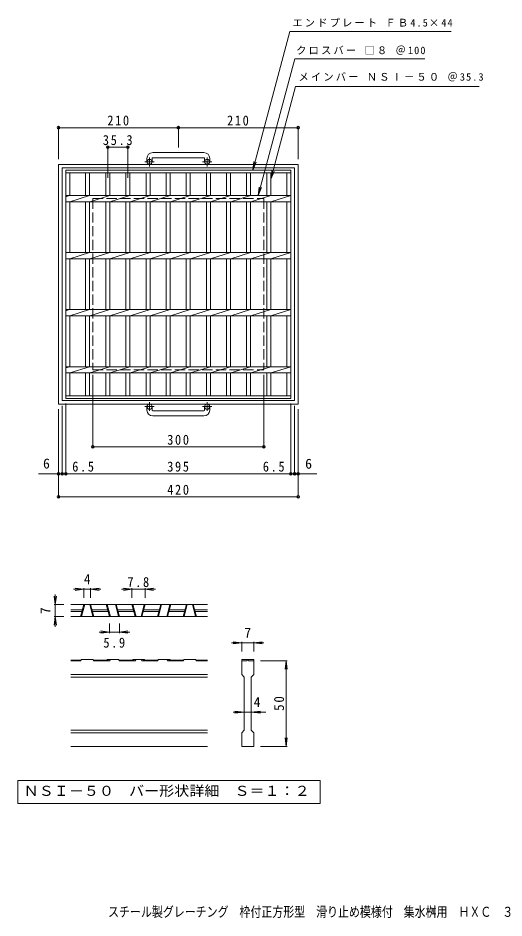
# Model space of a CAD drawing. Units: millimetres, scale not verified, with parts at other scales. Extents: x -679 to 1026, y -820 to 757.
# Drawn here: x -679 to 173, y -820 to 757 of the extents above; entities that cross this region are included whole.
import ezdxf
from ezdxf.enums import TextEntityAlignment as Align

# ---------------------------------------------------------------- set-up
doc = ezdxf.new("R2010")
doc.units = ezdxf.units.MM
doc.header["$LTSCALE"] = 6
doc.header["$PDMODE"] = 32
doc.header["$PDSIZE"] = 4.8
doc.linetypes.add('CHAIN1', pattern=[8, 5, -1, 1, -1])
doc.linetypes.add('DASHED3', pattern=[4, 3, -1])
for name, color, linetype, lineweight in [('A-1_ピット', 2, 'Continuous', 9), ('A-2_蓋', 3, 'Continuous', 9), ('A-4_寸法', 7, 'Continuous', 9), ('D-0_通り芯', 7, 'Continuous', 9), ('D-2_蓋', 3, 'Continuous', 9), ('D-4_寸法', 7, 'Continuous', 9)]:
    doc.layers.add(name, color=color, linetype=linetype, lineweight=lineweight)
doc.layers.add('F-5_F-5ﾚｲﾔ', color=2, linetype='Continuous')
doc.styles.add('ＭＳ ゴシック', font='')
doc.styles.get('ＭＳ ゴシック').set_extended_font_data('MS Gothic')

msp = doc.modelspace()

# ---------------------------------------------------------------- linework, layer by layer
at = {"layer": 'A-1_ピット'}
for p, q in [((-352.887, 520.888), (-442.887, 520.888)), ((-452.887, 510.888), (-452.887, 504.788)), ((-443.887, 510.888), (-443.887, 504.788)), ((-442.887, 511.888), (-352.887, 511.888)), ((-351.887, 510.888), (-351.887, 504.788)), ((-342.887, 510.888), (-342.887, 504.788)), ((-607.887, 500.288), (-607.887, 80.288)), ((-607.887, 500.288), (-187.887, 500.288)), ((-601.887, 494.288), (-601.887, 86.288)), ((-601.887, 494.288), (-193.887, 494.288)), ((-193.887, 494.288), (-193.887, 86.288)), ((-187.887, 500.288), (-187.887, 80.288)), ((-607.887, 80.288), (-187.887, 80.288)), ((-601.887, 86.288), (-193.887, 86.288)), ((-452.887, 69.687), (-452.887, 75.787)), ((-443.887, 69.687), (-443.887, 75.787)), ((-442.887, 68.687), (-352.887, 68.687)), ((-351.887, 69.687), (-351.887, 75.787)), ((-342.887, 69.687), (-342.887, 75.787)), ((-352.887, 59.687), (-442.887, 59.687))]:
    msp.add_line(p, q, dxfattribs=at)
at = {"layer": 'A-1_ピット', "linetype": 'CHAIN1'}
for p, q in [((-440.224, 504.788), (-456.631, 504.788)), ((-448.387, 496.68), (-448.387, 512.278)), ((-339.224, 504.788), (-355.631, 504.788)), ((-347.387, 496.68), (-347.387, 512.278)), ((-448.387, 83.894), (-448.387, 68.297)), ((-347.387, 83.894), (-347.387, 68.297)), ((-440.224, 75.787), (-456.631, 75.787)), ((-339.224, 75.787), (-355.631, 75.787))]:
    msp.add_line(p, q, dxfattribs=at)
at = {"layer": 'A-1_ピット', "linetype": 'DASHED3'}
for p, q in [((-547.887, 440.288), (-547.887, 140.287)), ((-547.887, 440.288), (-247.887, 440.288)), ((-247.887, 440.288), (-247.887, 140.287)), ((-547.887, 140.287), (-247.887, 140.287))]:
    msp.add_line(p, q, dxfattribs=at)
at = {"layer": 'A-1_ピット'}
for centre in [(-448.387, 504.788), (-347.387, 504.788), (-448.387, 75.787), (-347.387, 75.787)]:
    msp.add_circle(centre, 4.5, dxfattribs=at)
for centre, radius, start, end in [((-442.887, 510.888), 10, 90, 180), ((-352.887, 510.888), 10, 0, 90), ((-442.887, 510.888), 1, 90, 180), ((-352.887, 510.888), 1, 0, 90), ((-442.887, 69.687), 10, 180, 270), ((-442.887, 69.687), 1, 180, 270), ((-352.887, 69.687), 10, 270, 0), ((-352.887, 69.687), 1, 270, 0)]:
    msp.add_arc(centre, radius, start, end, dxfattribs=at)
at = {"layer": 'A-2_蓋'}
for p, q in [((-595.388, 90.288), (-595.388, 490.288)), ((-595.388, 490.288), (-200.387, 490.288)), ((-200.387, 490.288), (-200.387, 90.288)), ((-595.388, 485.788), (-200.387, 485.788)), ((-588.387, 445.788), (-588.387, 485.788)), ((-560.487, 485.788), (-560.487, 445.788)), ((-553.487, 485.788), (-553.487, 445.788)), ((-525.187, 485.788), (-525.187, 445.788)), ((-518.187, 485.788), (-518.187, 445.788)), ((-489.887, 485.788), (-489.887, 445.788)), ((-482.887, 485.788), (-482.887, 445.788)), ((-454.587, 485.788), (-454.587, 445.788)), ((-447.587, 485.788), (-447.587, 445.788)), ((-419.287, 485.788), (-419.287, 445.788)), ((-412.287, 485.788), (-412.287, 445.788)), ((-383.987, 485.788), (-383.987, 445.788)), ((-376.987, 485.788), (-376.987, 445.788)), ((-348.687, 485.788), (-348.687, 445.788)), ((-341.687, 485.788), (-341.687, 445.788)), ((-313.387, 485.788), (-313.387, 445.788)), ((-306.387, 485.788), (-306.387, 445.788)), ((-278.087, 485.788), (-278.087, 445.788)), ((-271.087, 485.788), (-271.087, 445.788)), ((-242.787, 485.788), (-242.787, 445.788)), ((-235.787, 485.788), (-235.787, 445.788)), ((-207.387, 485.788), (-207.387, 445.788)), ((-595.388, 443.708), (-588.787, 445.788)), ((-595.388, 445.788), (-200.387, 445.788)), ((-588.387, 434.789), (-553.487, 445.788)), ((-553.087, 434.789), (-518.187, 445.788)), ((-517.787, 434.789), (-482.887, 445.788)), ((-482.487, 434.789), (-447.587, 445.788)), ((-447.187, 434.789), (-412.287, 445.788)), ((-411.887, 434.789), (-376.987, 445.788)), ((-376.587, 434.789), (-341.687, 445.788)), ((-341.287, 434.789), (-306.388, 445.788)), ((-305.987, 434.789), (-271.087, 445.788)), ((-270.687, 434.789), (-235.787, 445.788)), ((-235.387, 434.789), (-200.487, 445.788)), ((-595.388, 434.789), (-200.387, 434.789)), ((-588.387, 345.788), (-588.387, 434.789)), ((-560.487, 434.789), (-560.487, 345.788)), ((-553.487, 434.789), (-553.487, 345.788)), ((-525.187, 434.789), (-525.187, 345.788)), ((-518.187, 434.789), (-518.187, 345.788)), ((-489.887, 434.789), (-489.887, 345.788)), ((-482.887, 434.789), (-482.887, 345.788)), ((-454.587, 434.789), (-454.587, 345.788)), ((-447.587, 434.789), (-447.587, 345.788)), ((-419.287, 434.789), (-419.287, 345.788)), ((-412.287, 434.789), (-412.287, 345.788)), ((-383.987, 434.789), (-383.987, 345.788)), ((-376.987, 434.789), (-376.987, 345.788)), ((-348.687, 434.789), (-348.687, 345.788)), ((-341.687, 434.789), (-341.687, 345.788)), ((-313.387, 434.789), (-313.387, 345.788)), ((-306.387, 434.789), (-306.387, 345.788)), ((-278.087, 434.789), (-278.087, 345.788)), ((-271.087, 434.789), (-271.087, 345.788)), ((-242.787, 434.789), (-242.787, 345.788)), ((-235.787, 434.789), (-235.787, 345.788)), ((-207.387, 434.789), (-207.387, 345.788)), ((-595.388, 345.788), (-200.387, 345.788)), ((-595.388, 334.788), (-200.387, 334.788)), ((-588.387, 334.788), (-553.487, 345.788)), ((-588.387, 245.788), (-588.387, 334.788)), ((-560.487, 334.788), (-560.487, 245.788)), ((-553.487, 334.788), (-553.487, 245.788)), ((-553.087, 334.788), (-518.187, 345.788)), ((-525.187, 334.788), (-525.187, 245.788)), ((-518.187, 334.788), (-518.187, 245.788)), ((-517.787, 334.788), (-482.887, 345.788)), ((-489.887, 334.788), (-489.887, 245.788)), ((-482.887, 334.788), (-482.887, 245.788)), ((-482.487, 334.788), (-447.587, 345.788)), ((-454.587, 334.788), (-454.587, 245.788)), ((-447.587, 334.788), (-447.587, 245.788)), ((-447.187, 334.788), (-412.287, 345.788)), ((-419.287, 334.788), (-419.287, 245.788)), ((-412.287, 334.788), (-412.287, 245.788)), ((-411.887, 334.788), (-376.987, 345.788)), ((-383.987, 334.788), (-383.987, 245.788)), ((-376.987, 334.788), (-376.987, 245.788)), ((-376.587, 334.788), (-341.687, 345.788)), ((-348.687, 334.788), (-348.687, 245.788)), ((-341.687, 334.788), (-341.687, 245.788)), ((-341.287, 334.788), (-306.388, 345.788)), ((-313.387, 334.788), (-313.387, 245.788)), ((-306.387, 334.788), (-306.387, 245.788)), ((-305.987, 334.788), (-271.087, 345.788)), ((-278.087, 334.788), (-278.087, 245.788)), ((-271.087, 334.788), (-271.087, 245.788)), ((-270.687, 334.788), (-235.787, 345.788)), ((-242.787, 334.788), (-242.787, 245.788)), ((-235.787, 334.788), (-235.787, 245.788)), ((-235.387, 334.788), (-200.487, 345.788)), ((-207.387, 334.788), (-207.387, 245.788)), ((-595.388, 243.708), (-588.787, 245.788)), ((-595.388, 245.788), (-200.387, 245.788)), ((-588.387, 234.789), (-553.487, 245.788)), ((-553.087, 234.789), (-518.187, 245.788)), ((-517.787, 234.789), (-482.887, 245.788)), ((-482.487, 234.789), (-447.587, 245.788)), ((-447.187, 234.789), (-412.287, 245.788)), ((-411.887, 234.789), (-376.987, 245.788)), ((-376.587, 234.789), (-341.687, 245.788)), ((-341.287, 234.789), (-306.388, 245.788)), ((-305.987, 234.789), (-271.087, 245.788)), ((-270.687, 234.789), (-235.787, 245.788)), ((-235.387, 234.789), (-200.487, 245.788)), ((-595.388, 234.789), (-200.387, 234.789)), ((-588.387, 145.788), (-588.387, 234.789)), ((-560.487, 234.789), (-560.487, 145.788)), ((-553.487, 234.789), (-553.487, 145.788)), ((-525.187, 234.789), (-525.187, 145.788)), ((-518.187, 234.789), (-518.187, 145.788)), ((-489.887, 234.789), (-489.887, 145.788)), ((-482.887, 234.789), (-482.887, 145.788)), ((-454.587, 234.789), (-454.587, 145.788)), ((-447.587, 234.789), (-447.587, 145.788)), ((-419.287, 234.789), (-419.287, 145.788)), ((-412.287, 234.789), (-412.287, 145.788)), ((-383.987, 234.789), (-383.987, 145.788)), ((-376.987, 234.789), (-376.987, 145.788)), ((-348.687, 234.789), (-348.687, 145.788)), ((-341.687, 234.789), (-341.687, 145.788)), ((-313.387, 234.789), (-313.387, 145.788)), ((-306.387, 234.789), (-306.387, 145.788)), ((-278.087, 234.789), (-278.087, 145.788)), ((-271.087, 234.789), (-271.087, 145.788)), ((-242.787, 234.789), (-242.787, 145.788)), ((-235.787, 234.789), (-235.787, 145.788)), ((-207.387, 234.789), (-207.387, 145.788)), ((-595.388, 143.708), (-588.787, 145.788)), ((-595.388, 145.788), (-200.387, 145.788)), ((-588.387, 134.788), (-553.487, 145.788)), ((-553.087, 134.788), (-518.187, 145.788)), ((-517.787, 134.788), (-482.887, 145.788)), ((-482.487, 134.788), (-447.587, 145.788)), ((-447.187, 134.788), (-412.287, 145.788)), ((-411.887, 134.788), (-376.987, 145.788)), ((-376.587, 134.788), (-341.687, 145.788)), ((-341.287, 134.788), (-306.388, 145.788)), ((-305.987, 134.788), (-271.087, 145.788)), ((-270.687, 134.788), (-235.787, 145.788)), ((-235.387, 134.788), (-200.487, 145.788)), ((-595.388, 134.788), (-200.387, 134.788)), ((-588.387, 94.788), (-588.387, 134.788)), ((-560.487, 134.788), (-560.487, 94.788)), ((-553.487, 134.788), (-553.487, 94.788)), ((-525.187, 134.788), (-525.187, 94.788)), ((-518.187, 134.788), (-518.187, 94.788)), ((-489.887, 134.788), (-489.887, 94.788)), ((-482.887, 134.788), (-482.887, 94.788)), ((-454.587, 134.788), (-454.587, 94.788)), ((-447.587, 134.788), (-447.587, 94.788)), ((-419.287, 134.788), (-419.287, 94.788)), ((-412.287, 134.788), (-412.287, 94.788)), ((-383.987, 134.788), (-383.987, 94.788)), ((-376.987, 134.788), (-376.987, 94.788)), ((-348.687, 134.788), (-348.687, 94.788)), ((-341.687, 134.788), (-341.687, 94.788)), ((-313.387, 134.788), (-313.387, 94.788)), ((-306.387, 134.788), (-306.387, 94.788)), ((-278.087, 134.788), (-278.087, 94.788)), ((-271.087, 134.788), (-271.087, 94.788)), ((-242.787, 134.788), (-242.787, 94.788)), ((-235.787, 134.788), (-235.787, 94.788)), ((-207.387, 134.788), (-207.387, 94.788)), ((-200.387, 94.788), (-595.388, 94.788)), ((-200.387, 90.288), (-595.388, 90.288))]:
    msp.add_line(p, q, dxfattribs=at)
at = {"layer": 'A-4_寸法'}
for p, q in [((-267.318, 490.288), (-202.263, 733.078)), ((-202.263, 733.078), (80.518, 733.078)), ((-235.787, 474.206), (-192.145, 637.078)), ((-192.145, 637.078), (129.757, 637.078)), ((-607.887, 509.288), (-607.887, 566.433)), ((-607.887, 564.633), (-397.887, 564.633)), ((-397.887, 529.888), (-397.887, 566.433)), ((-397.887, 564.633), (-187.887, 564.633)), ((-187.887, 509.288), (-187.887, 566.433)), ((-521.687, 476.753), (-521.687, 532.154)), ((-521.687, 530.354), (-486.387, 530.354)), ((-486.387, 476.753), (-486.387, 532.154)), ((-267.318, 490.288), (-265.36, 505.16)), ((-267.318, 490.288), (-261.578, 504.146)), ((-235.787, 474.206), (-233.829, 489.078)), ((-235.787, 474.206), (-230.047, 488.064)), ((-257.832, 445.788), (-255.874, 460.66)), ((-257.832, 445.788), (-252.091, 459.646)), ((-547.887, 131.287), (-547.887, 3.374)), ((-247.887, 131.287), (-247.887, 3.374)), ((-595.388, 81.288), (-595.388, -43.631)), ((-200.387, 81.288), (-200.387, -43.631)), ((-607.887, 71.288), (-607.887, -84.194)), ((-601.887, 77.288), (-601.887, -43.631)), ((-193.887, 77.288), (-193.887, -43.631)), ((-187.887, 71.288), (-187.887, -84.194)), ((-547.887, 5.174), (-247.887, 5.174)), ((-643.124, -41.831), (-601.887, -41.831)), ((-607.887, -50.831), (-607.887, -43.631)), ((-601.887, -41.831), (-595.388, -41.831)), ((-595.388, -41.831), (-200.387, -41.831)), ((-200.387, -41.831), (-155.098, -41.831)), ((-187.887, -50.831), (-187.887, -43.631)), ((-607.887, -82.394), (-187.887, -82.394))]:
    msp.add_line(p, q, dxfattribs=at)
msp.add_lwpolyline([(-257.832, 445.788), (-193.714, 685.078), (34.5, 685.078)], dxfattribs=at)
for p in [(-607.887, 564.633), (-397.887, 564.633), (-187.887, 564.633), (-521.687, 530.354), (-486.387, 530.354), (-547.887, 5.174), (-247.887, 5.174), (-607.887, -41.831), (-601.887, -41.831), (-595.388, -41.831), (-200.387, -41.831), (-193.887, -41.831), (-187.887, -41.831), (-607.887, -82.394), (-187.887, -82.394)]:
    msp.add_point(p, dxfattribs=at)
at = {"layer": 'D-0_通り芯'}
msp.add_lwpolyline([(-679.162, -579.595), (-679.162, -619.466), (-149.178, -619.466), (-149.178, -579.595)], close=True, dxfattribs=at)
at = {"layer": 'D-2_蓋'}
for p, q in [((-346.67, -271.195), (-586.67, -271.195)), ((-586.67, -280.195), (-566.11, -280.195)), ((-586.67, -283.195), (-566.914, -283.195)), ((-569.326, -292.195), (-563.699, -271.195)), ((-567.773, -292.195), (-562.146, -271.195)), ((-547.625, -292.195), (-553.252, -271.195)), ((-546.072, -292.195), (-551.699, -271.195)), ((-549.287, -280.195), (-521.914, -280.195)), ((-548.484, -283.195), (-521.11, -283.195)), ((-524.326, -271.195), (-518.699, -292.195)), ((-522.773, -271.195), (-517.146, -292.195)), ((-502.625, -292.195), (-508.252, -271.195)), ((-501.072, -292.195), (-506.699, -271.195)), ((-504.287, -280.195), (-476.914, -280.195)), ((-503.484, -283.195), (-476.111, -283.195)), ((-479.326, -271.195), (-473.699, -292.195)), ((-477.773, -271.195), (-472.146, -292.195)), ((-457.625, -271.195), (-463.252, -292.195)), ((-456.072, -271.195), (-461.699, -292.195)), ((-459.287, -283.195), (-431.914, -283.195)), ((-458.484, -280.195), (-431.111, -280.195)), ((-434.326, -292.195), (-428.699, -271.195)), ((-432.773, -292.195), (-427.146, -271.195)), ((-412.625, -271.195), (-418.252, -292.195)), ((-411.072, -271.195), (-416.699, -292.195)), ((-414.287, -283.195), (-386.914, -283.195)), ((-413.484, -280.195), (-386.111, -280.195)), ((-389.326, -292.195), (-383.699, -271.195)), ((-387.773, -292.195), (-382.146, -271.195)), ((-367.625, -292.195), (-373.252, -271.195)), ((-366.072, -292.195), (-371.699, -271.195)), ((-369.287, -280.195), (-346.67, -280.195)), ((-368.484, -283.195), (-346.67, -283.195)), ((-346.67, -292.195), (-586.67, -292.195)), ((-568.549, -368.395), (-586.67, -368.395)), ((-569.326, -369.595), (-586.67, -369.595)), ((-569.326, -369.595), (-567.773, -367.195)), ((-547.625, -367.195), (-567.773, -367.195)), ((-547.625, -367.195), (-546.072, -369.595)), ((-521.11, -368.395), (-546.848, -368.395)), ((-518.699, -369.595), (-546.072, -369.595)), ((-522.773, -367.195), (-523.549, -368.395)), ((-502.625, -367.195), (-522.773, -367.195)), ((-521.11, -368.395), (-521.11, -369.595)), ((-517.146, -367.195), (-518.699, -369.595)), ((-502.625, -367.195), (-501.072, -369.595)), ((-476.111, -368.395), (-501.848, -368.395)), ((-473.699, -369.595), (-501.072, -369.595)), ((-478.549, -368.395), (-477.773, -367.195)), ((-457.625, -367.195), (-477.773, -367.195)), ((-476.111, -368.395), (-476.111, -369.595)), ((-473.699, -369.595), (-472.146, -367.195)), ((-463.252, -367.195), (-461.699, -369.595)), ((-434.326, -369.595), (-461.699, -369.595)), ((-459.287, -368.395), (-459.287, -369.595)), ((-433.549, -368.395), (-459.287, -368.395)), ((-456.848, -368.395), (-457.625, -367.195)), ((-432.773, -367.195), (-434.326, -369.595)), ((-432.773, -367.195), (-412.625, -367.195)), ((-418.252, -367.195), (-416.699, -369.595)), ((-389.326, -369.595), (-416.699, -369.595)), ((-414.287, -368.395), (-388.549, -368.395)), ((-414.287, -368.395), (-414.287, -369.595)), ((-412.625, -367.195), (-411.848, -368.395)), ((-387.773, -367.195), (-389.326, -369.595)), ((-387.773, -367.195), (-367.625, -367.195)), ((-366.072, -369.595), (-367.625, -367.195)), ((-366.848, -368.395), (-346.67, -368.395)), ((-366.072, -369.595), (-346.67, -369.595)), ((-286.67, -367.195), (-286.67, -369.595)), ((-286.67, -393.595), (-286.67, -369.595)), ((-286.67, -369.595), (-277.67, -369.595)), ((-276.2, -368.395), (-276.14, -368.395)), ((-274.67, -369.595), (-265.67, -369.595)), ((-265.67, -369.595), (-265.67, -393.595)), ((-346.67, -393.595), (-586.67, -393.595)), ((-286.67, -393.595), (-282.17, -398.095)), ((-270.17, -398.095), (-265.67, -393.595)), ((-346.67, -398.095), (-586.67, -398.095)), ((-282.17, -491.095), (-282.17, -398.095)), ((-270.17, -398.095), (-270.17, -491.095)), ((-346.67, -491.095), (-586.67, -491.095)), ((-346.67, -495.595), (-586.67, -495.595)), ((-286.67, -495.595), (-282.17, -491.095)), ((-286.67, -519.595), (-286.67, -495.595)), ((-270.17, -491.095), (-265.67, -495.595)), ((-265.67, -495.595), (-265.67, -519.595)), ((-346.67, -519.595), (-586.67, -519.595)), ((-265.67, -519.595), (-286.67, -519.595))]:
    msp.add_line(p, q, dxfattribs=at)
msp.add_lwpolyline([(-286.67, -367.195), (-265.67, -367.195), (-265.67, -369.595)], dxfattribs=at)
for centre, start, end in [((-276.2, -369.895), 90, 168.46303), ((-276.14, -369.895), 11.53696, 90)]:
    msp.add_arc(centre, 1.5, start, end, dxfattribs=at)
at = {"layer": 'D-4_寸法'}
for p, q in [((-563.699, -244.195), (-581.699, -244.195)), ((-563.699, -244.195), (-578.571, -242.237)), ((-563.699, -244.195), (-578.571, -246.152)), ((-563.699, -242.395), (-563.699, -259.195)), ((-563.699, -244.195), (-551.699, -244.195)), ((-551.699, -244.195), (-536.827, -242.237)), ((-551.699, -242.395), (-551.699, -259.195)), ((-551.699, -244.195), (-536.827, -246.152)), ((-551.699, -244.195), (-533.699, -244.195)), ((-479.326, -244.195), (-497.326, -244.195)), ((-479.326, -244.195), (-494.198, -242.237)), ((-479.326, -244.195), (-494.198, -246.152)), ((-479.326, -242.395), (-479.326, -259.195)), ((-479.326, -244.195), (-456.072, -244.195)), ((-456.072, -244.195), (-441.2, -242.237)), ((-456.072, -242.395), (-456.072, -259.195)), ((-456.072, -244.195), (-441.2, -246.152)), ((-456.072, -244.195), (-438.072, -244.195)), ((-613.67, -271.195), (-615.628, -256.323)), ((-613.67, -271.195), (-613.67, -253.195)), ((-613.67, -271.195), (-611.712, -256.323)), ((-615.47, -271.195), (-598.67, -271.195)), ((-613.67, -271.195), (-613.67, -292.195)), ((-613.67, -292.195), (-615.628, -307.066)), ((-615.47, -292.195), (-598.67, -292.195)), ((-613.67, -292.195), (-611.712, -307.066)), ((-613.67, -292.195), (-613.67, -310.195)), ((-518.699, -320.995), (-518.699, -304.195)), ((-501.072, -320.995), (-501.072, -304.195)), ((-518.699, -319.195), (-536.699, -319.195)), ((-518.699, -319.195), (-533.571, -317.237)), ((-518.699, -319.195), (-533.571, -321.153)), ((-501.072, -319.195), (-486.2, -321.153)), ((-501.072, -319.195), (-483.072, -319.195)), ((-286.67, -338.095), (-304.67, -338.095)), ((-286.67, -338.095), (-301.542, -336.137)), ((-286.67, -338.095), (-301.542, -340.053)), ((-286.67, -336.295), (-286.67, -353.095)), ((-265.67, -338.095), (-286.67, -338.095)), ((-265.67, -338.095), (-250.798, -336.137)), ((-265.67, -336.295), (-265.67, -353.095)), ((-265.67, -338.095), (-250.798, -340.053)), ((-265.67, -338.095), (-247.67, -338.095)), ((-206.87, -369.595), (-253.67, -369.595)), ((-208.67, -369.595), (-210.628, -384.466)), ((-208.67, -369.595), (-206.712, -384.466)), ((-208.67, -519.595), (-208.67, -369.595)), ((-282.17, -459.595), (-301.67, -459.595)), ((-282.17, -459.595), (-298.542, -457.637)), ((-282.17, -459.595), (-298.542, -461.553)), ((-270.17, -459.595), (-282.17, -459.595)), ((-270.17, -459.595), (-253.799, -457.637)), ((-270.17, -459.595), (-253.799, -461.553)), ((-270.17, -459.595), (-244.67, -459.595)), ((-206.87, -519.595), (-253.67, -519.595)), ((-208.67, -519.595), (-210.628, -504.723)), ((-208.67, -519.595), (-206.712, -504.723))]:
    msp.add_line(p, q, dxfattribs=at)
msp.add_lwpolyline([(-518.699, -319.195), (-501.072, -319.195), (-486.2, -317.237)], dxfattribs=at)

# ---------------------------------------------------------------- texts
at = {"layer": 'A-4_寸法', "color": 2, "style": 'ＭＳ ゴシック'}
for p in [(-635.179, -37.896), (-175.402, -38.231)]:
    msp.add_text('6', height=17.6, dxfattribs=at).set_placement(p, align=Align.BOTTOM_LEFT)
at = {"layer": 'A-4_寸法', "char_height": 13.2, "attachment_point": 7, "style": 'ＭＳ ゴシック'}
for s, insert in [('\\T1.21;エンドプレート\\~ＦＢ4.5×44', (-197.898, 741.134)), ('\\T1.21;クロスバー\\~□８\\~＠100', (-191.152, 692.265)), ('\\T1.21;メインバー\\~ＮＳⅠ－５０\\~＠35.3', (-187.163, 645.761))]:
    msp.add_mtext(s, dxfattribs=dict(at, insert=insert))
at = {"layer": 'A-4_寸法', "color": 2, "char_height": 17.6, "attachment_point": 7, "style": 'ＭＳ ゴシック'}
for s, insert in [('\\T1.27;\\W0.9;210', (-522.387, 568.233)), ('\\T1.27;\\W0.9;210', (-312.387, 568.233)), ('\\T1.28;\\W0.9;35.3', (-530.287, 533.954)), ('\\T1.27;\\W0.9;300', (-417.387, 8.774)), ('\\T1.27;\\W0.9;6.5', (-583.976, -38.231)), ('\\T1.27;\\W0.9;395', (-417.387, -38.231)), ('\\T1.27;\\W0.9;6.5', (-249.709, -38.231)), ('\\T1.27;\\W0.9;420', (-417.387, -78.794))]:
    msp.add_mtext(s, dxfattribs=dict(at, insert=insert))
at = {"layer": 'D-0_通り芯', "color": 2, "style": 'ＭＳ ゴシック', "width": 1.1}
msp.add_text('ＮＳＩ－５０\u3000バー形状詳細\u3000Ｓ＝１：２', height=17.6, dxfattribs=at).set_placement((-669.17, -611.53), align=Align.BOTTOM_LEFT)
at = {"layer": 'D-4_寸法', "color": 2, "style": 'ＭＳ ゴシック'}
for s, p in [('4', (-563.699, -240.594)), ('7', (-282.17, -334.495)), ('4', (-265.67, -455.995))]:
    msp.add_text(s, height=17.6, dxfattribs=at).set_placement(p, align=Align.BOTTOM_LEFT)
msp.add_text('7', height=17.6, rotation=90, dxfattribs=at).set_placement((-617.27, -287.695), align=Align.BOTTOM_LEFT)
at = {"layer": 'D-4_寸法', "color": 2, "char_height": 17.6, "attachment_point": 7, "style": 'ＭＳ ゴシック'}
for s, insert in [('\\T1.27;\\W0.9;7.8', (-487.199, -240.594)), ('\\T1.27;\\W0.9;5.9', (-529.385, -346.795))]:
    msp.add_mtext(s, dxfattribs=dict(at, insert=insert))
at = {"layer": 'D-4_寸法', "color": 2, "insert": (-212.27, -457.345), "char_height": 17.6, "attachment_point": 7, "rotation": 90, "style": 'ＭＳ ゴシック'}
msp.add_mtext('\\T1.27;\\W0.95;50', dxfattribs=at)
at = {"layer": 'F-5_F-5ﾚｲﾔ', "style": 'ＭＳ ゴシック', "width": 0.8}
msp.add_text('スチール製グレーチング\u3000枠付正方形型\u3000滑り止め模様付\u3000集水桝用\u3000ＨＸＣ\u3000３３５０', height=17.6, dxfattribs=at).set_placement((-521.089, -823.538), align=Align.BOTTOM_LEFT)

doc.saveas('drawing.dxf')
